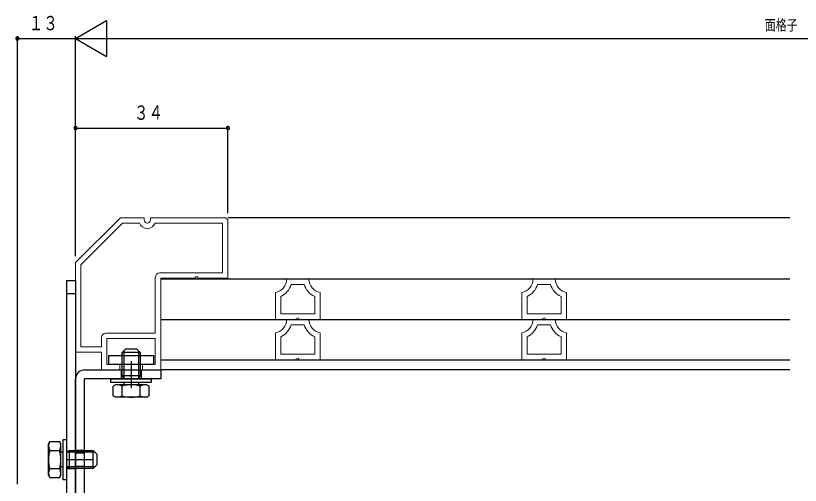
# Model space of a CAD drawing. Units: millimetres, scale not verified. Extents: x -495 to 495, y -800 to 802.
# Drawn here: x -174.4 to 0.8, y -439 to -334.2 of the extents above; entities that cross this region are included whole.
import ezdxf
from ezdxf.enums import TextEntityAlignment as Align

# ---------------------------------------------------------------- set-up
doc = ezdxf.new("R2010")
doc.units = ezdxf.units.MM
doc.header["$LTSCALE"] = 4
doc.layers.add('0-2_YKK_11', color=9, linetype='Continuous', lineweight=18)
for name, color, linetype in [('0-3_YKK_12', 2, 'Continuous'), ('0-4_YKK_13', 4, 'Continuous'), ('0-6_YKK_D', 6, 'Continuous')]:
    doc.layers.add(name, color=color, linetype=linetype)
doc.styles.add('ＭＳ ゴシック', font='')
doc.styles.get('ＭＳ ゴシック').set_extended_font_data('MS Gothic')

msp = doc.modelspace()

# ---------------------------------------------------------------- linework, layer by layer
at = {"layer": '0-2_YKK_11', "color": 7}
for p, q in [((-161.006, -389.279), (-151.006, -379.279)), ((-151.006, -379.279), (-145.706, -379.279)), ((-145.706, -379.279), (-145.706, -379.779)), ((-144.306, -379.279), (-127.506, -379.279)), ((-144.306, -379.779), (-144.306, -379.279)), ((-127.506, -379.279), (-127.006, -379.779)), ((-127.006, -379.779), (-127.006, -392.779)), ((-150.509, -380.479), (-159.806, -389.776)), ((-146.772, -380.479), (-150.509, -380.479)), ((-128.206, -380.479), (-143.239, -380.479)), ((-128.206, -391.579), (-128.206, -380.479)), ((-161.006, -409.279), (-161.006, -389.279)), ((-159.806, -389.776), (-159.806, -408.079)), ((-142.206, -391.579), (-128.206, -391.579)), ((-143.206, -405.079), (-143.206, -392.579)), ((-142.006, -392.779), (-142.006, -413.279)), ((-134.306, -392.779), (-142.006, -392.779)), ((-134.306, -392.479), (-134.306, -392.779)), ((-133.706, -392.479), (-134.306, -392.479)), ((-133.706, -392.779), (-133.706, -392.479)), ((-127.006, -392.779), (-133.706, -392.779)), ((-113.912, -392.979), (-108.912, -392.979)), ((-58.912, -392.979), (-53.912, -392.979)), ((-112.875, -394.179), (-109.95, -394.179)), ((-57.874, -394.179), (-54.949, -394.179)), ((-116.412, -401.979), (-116.412, -395.979)), ((-115.212, -400.779), (-115.212, -396.861)), ((-107.612, -396.861), (-107.612, -400.779)), ((-106.412, -395.979), (-106.412, -401.979)), ((-61.412, -401.979), (-61.412, -395.979)), ((-60.212, -400.779), (-60.212, -396.862)), ((-52.612, -396.862), (-52.612, -400.779)), ((-51.412, -395.979), (-51.412, -401.979)), ((-107.612, -400.779), (-115.212, -400.779)), ((-52.612, -400.779), (-60.212, -400.779)), ((-111.712, -401.979), (-116.412, -401.979)), ((-113.912, -401.979), (-108.912, -401.979)), ((-111.21, -401.614), (-111.77, -401.764)), ((-111.77, -401.764), (-111.712, -401.979)), ((-111.112, -401.979), (-111.21, -401.614)), ((-106.412, -401.979), (-111.112, -401.979)), ((-56.712, -401.979), (-61.412, -401.979)), ((-58.912, -401.979), (-53.912, -401.979)), ((-56.209, -401.614), (-56.769, -401.764)), ((-56.769, -401.764), (-56.712, -401.979)), ((-56.112, -401.979), (-56.209, -401.614)), ((-51.412, -401.979), (-56.112, -401.979)), ((-112.875, -403.179), (-109.95, -403.179)), ((-57.874, -403.179), (-54.949, -403.179)), ((-155.206, -408.079), (-155.206, -406.079)), ((-154.206, -405.079), (-143.206, -405.079)), ((-143.206, -406.279), (-154.006, -406.279)), ((-154.006, -406.279), (-154.006, -412.079)), ((-143.206, -412.079), (-143.206, -406.279)), ((-116.412, -410.979), (-116.412, -404.979)), ((-115.212, -409.779), (-115.212, -405.861)), ((-107.612, -405.861), (-107.612, -409.779)), ((-106.412, -404.979), (-106.412, -410.979)), ((-61.412, -410.979), (-61.412, -404.979)), ((-60.212, -409.779), (-60.212, -405.862)), ((-52.612, -405.862), (-52.612, -409.779)), ((-51.412, -404.979), (-51.412, -410.979)), ((-159.806, -408.079), (-155.206, -408.079)), ((-155.206, -409.279), (-161.006, -409.279)), ((-155.206, -413.279), (-155.206, -409.279)), ((-107.612, -409.779), (-115.212, -409.779)), ((-52.612, -409.779), (-60.212, -409.779)), ((-111.712, -410.979), (-116.412, -410.979)), ((-111.21, -410.614), (-111.77, -410.764)), ((-111.77, -410.764), (-111.712, -410.979)), ((-111.112, -410.979), (-111.21, -410.614)), ((-106.412, -410.979), (-111.112, -410.979)), ((-56.712, -410.979), (-61.412, -410.979)), ((-56.209, -410.614), (-56.769, -410.764)), ((-56.769, -410.764), (-56.712, -410.979)), ((-56.112, -410.979), (-56.209, -410.614)), ((-51.412, -410.979), (-56.112, -410.979)), ((-151.106, -413.279), (-155.206, -413.279)), ((-154.006, -412.079), (-151.106, -412.079)), ((-151.106, -412.079), (-151.106, -413.279)), ((-146.106, -412.079), (-143.206, -412.079)), ((-146.106, -413.279), (-146.106, -412.079)), ((-142.006, -413.279), (-146.106, -413.279))]:
    msp.add_line(p, q, dxfattribs=at)
for centre, radius, start, end in [((-145.006, -379.779), 0.7, 180, 0), ((-145.006, -379.779), 1.9, 201.61827, 338.38173), ((-142.206, -392.579), 1, 90, 180), ((-116.912, -393.021), 3, 279.58809, 0.80087), ((-105.912, -393.021), 3, 179.19858, 260.4118), ((-61.911, -393.021), 3, 279.58809, 0.80087), ((-50.912, -393.021), 3, 179.19858, 260.4118), ((-116.912, -393.021), 4.2, 293.87169, 343.99417), ((-105.912, -393.021), 4.2, 196.00517, 246.12829), ((-61.911, -393.021), 4.2, 293.87169, 343.99417), ((-50.912, -393.021), 4.2, 196.00517, 246.12829), ((-116.912, -402.021), 3, 279.58809, 0.80087), ((-105.912, -402.021), 3, 179.19858, 260.4118), ((-61.911, -402.021), 3, 279.58809, 0.80087), ((-50.912, -402.021), 3, 179.19858, 260.4118), ((-116.912, -402.021), 4.2, 293.87169, 343.99417), ((-105.912, -402.021), 4.2, 196.00517, 246.12829), ((-61.911, -402.021), 4.2, 293.87169, 343.99417), ((-50.912, -402.021), 4.2, 196.00517, 246.12829), ((-154.206, -406.079), 1, 90, 180)]:
    msp.add_arc(centre, radius, start, end, dxfattribs=at)
at = {"layer": '0-3_YKK_12'}
for p, q in [((-1.513, -379.279), (-127.016, -379.279)), ((-1.513, -392.979), (-142.016, -392.979)), ((-142.016, -401.979), (-1.513, -401.979)), ((-142.016, -410.979), (-1.513, -410.979)), ((-1.513, -413.279), (-142.016, -413.279))]:
    msp.add_line(p, q, dxfattribs=at)
at = {"layer": '0-4_YKK_13'}
for p, q in [((-163.006, -393.279), (-163.006, -451.279)), ((-163.006, -393.279), (-161.006, -393.279)), ((-161.006, -393.279), (-161.006, -451.279)), ((-161.006, -396.279), (-163.006, -396.279)), ((-150.606, -409.359), (-149.806, -408.559)), ((-150.606, -411.279), (-150.606, -409.359)), ((-146.606, -409.359), (-150.606, -409.359)), ((-150.226, -408.979), (-150.226, -411.279)), ((-149.806, -408.559), (-147.406, -408.559)), ((-146.606, -409.359), (-147.406, -408.559)), ((-146.986, -408.979), (-146.986, -411.279)), ((-146.606, -409.359), (-146.606, -411.279)), ((-153.606, -410.079), (-143.606, -410.079)), ((-153.606, -412.079), (-153.606, -410.079)), ((-150.606, -414.621), (-150.606, -411.279)), ((-150.226, -411.279), (-150.226, -415.279)), ((-148.606, -411.279), (-148.606, -417.279)), ((-146.986, -411.279), (-146.986, -415.279)), ((-146.606, -411.279), (-146.606, -414.621)), ((-143.606, -410.079), (-143.606, -412.079)), ((-159.006, -413.279), (-142.006, -413.279)), ((-143.606, -412.079), (-153.606, -412.079)), ((-150.856, -413.279), (-150.856, -415.279)), ((-146.356, -413.279), (-146.356, -415.279)), ((-142.006, -413.279), (-142.006, -415.279)), ((-150.606, -414.621), (-150.226, -415.279)), ((-146.606, -414.621), (-150.606, -414.621)), ((-146.606, -414.621), (-146.986, -415.279)), ((-161.006, -453.279), (-161.006, -415.279)), ((-159.006, -453.279), (-159.006, -415.279)), ((-142.006, -415.279), (-159.006, -415.279)), ((-153.106, -415.279), (-144.106, -415.279)), ((-153.106, -416.079), (-153.106, -415.279)), ((-144.106, -416.079), (-153.106, -416.079)), ((-152.106, -416.559), (-152.647, -416.871)), ((-152.647, -419.046), (-152.647, -416.871)), ((-145.106, -416.559), (-152.106, -416.559)), ((-150.626, -419.046), (-150.626, -416.871)), ((-150.226, -416.079), (-150.226, -416.559)), ((-146.986, -416.079), (-146.986, -416.559)), ((-146.585, -419.046), (-146.585, -416.871)), ((-145.106, -416.559), (-144.564, -416.871)), ((-144.564, -419.046), (-144.564, -416.871)), ((-144.106, -415.279), (-144.106, -416.079)), ((-152.106, -419.359), (-152.647, -419.046)), ((-145.106, -419.359), (-152.106, -419.359)), ((-145.106, -419.359), (-144.564, -419.046)), ((-163.806, -437.779), (-163.806, -428.779)), ((-163.806, -428.779), (-163.006, -428.779)), ((-163.006, -428.779), (-163.006, -437.779)), ((-167.086, -436.779), (-167.086, -429.779)), ((-164.286, -429.779), (-164.598, -429.237)), ((-164.286, -436.779), (-164.286, -429.779)), ((-166.773, -431.258), (-164.598, -431.258)), ((-163.806, -431.659), (-164.286, -431.659)), ((-162.347, -431.279), (-163.006, -431.659)), ((-156.706, -431.659), (-163.006, -431.659)), ((-162.347, -435.279), (-162.347, -431.279)), ((-162.347, -431.279), (-157.086, -431.279)), ((-159.006, -431.279), (-161.006, -431.279)), ((-161.006, -431.779), (-159.006, -431.779)), ((-157.086, -435.279), (-157.086, -431.279)), ((-157.086, -431.279), (-156.286, -432.079)), ((-156.286, -432.079), (-156.286, -434.479)), ((-163.006, -433.279), (-157.006, -433.279)), ((-166.773, -435.299), (-164.598, -435.299)), ((-163.806, -434.899), (-164.286, -434.899)), ((-156.706, -434.899), (-163.006, -434.899)), ((-162.347, -435.279), (-163.006, -434.899)), ((-163.006, -435.279), (-161.006, -435.279)), ((-157.086, -435.279), (-162.347, -435.279)), ((-161.006, -434.779), (-159.006, -434.779)), ((-159.006, -435.279), (-161.006, -435.279)), ((-157.086, -435.279), (-156.286, -434.479)), ((-167.086, -436.779), (-166.773, -437.32)), ((-166.773, -437.32), (-164.598, -437.32)), ((-164.286, -436.779), (-164.598, -437.32)), ((-163.006, -437.779), (-163.806, -437.779))]:
    msp.add_line(p, q, dxfattribs=at)
msp.add_lwpolyline([(-167.086, -429.779), (-166.773, -429.237), (-164.598, -429.237)], dxfattribs=at)
for centre, radius, start, end in [((-159.006, -415.279), 2, 90, 180), ((-151.637, -418.348), 1.789, 55.61575, 124.38425), ((-148.606, -423.246), 6.687, 72.41205, 107.58795), ((-145.574, -418.348), 1.789, 55.61575, 124.38425), ((-151.637, -417.57), 1.789, 235.61575, 304.38425), ((-148.606, -412.671), 6.687, 252.41205, 287.58795), ((-145.574, -417.57), 1.789, 235.61575, 304.38425), ((-165.296, -430.248), 1.789, 145.61575, 214.38425), ((-166.075, -430.248), 1.789, 325.61575, 34.38425), ((-160.398, -433.279), 6.687, 162.41205, 197.58795), ((-170.973, -433.279), 6.687, 342.41205, 17.58795), ((-165.296, -436.31), 1.789, 145.61575, 214.38425), ((-166.075, -436.31), 1.789, 325.61575, 34.38425)]:
    msp.add_arc(centre, radius, start, end, dxfattribs=at)
at = {"layer": '0-6_YKK_D'}
for p, q in [((-161.006, -339.279), (-154.077, -335.279)), ((-154.077, -335.279), (-154.077, -343.279)), ((-174.006, -438.779), (-174.006, -338.779)), ((-174.006, -339.279), (-161.006, -339.279)), ((-161.006, -387.903), (-161.006, -338.779)), ((-161.006, -339.279), (161, -339.279)), ((-161.006, -339.279), (-154.077, -343.279)), ((-127.006, -378.279), (-127.006, -358.779)), ((-161.006, -359.279), (-127.006, -359.279))]:
    msp.add_line(p, q, dxfattribs=at)
for centre, start, end in [((-174.006, -339.279), 0, 180), ((-174.006, -339.279), 180, 0), ((-161.006, -359.279), 0, 180), ((-127.006, -359.279), 0, 180), ((-161.006, -359.279), 180, 0), ((-127.006, -359.279), 180, 0)]:
    msp.add_arc(centre, 0.375, start, end, dxfattribs=at)

# ---------------------------------------------------------------- texts
at = {"layer": '0-6_YKK_D', "style": 'ＭＳ ゴシック', "width": 0.75}
for s, height, p in [('１３', 3.189, (-171.487, -338.379)), ('面格子', 2.389, (-7.133, -338.179)), ('３４', 3.189, (-147.987, -358.379))]:
    msp.add_text(s, height=height, dxfattribs=at).set_placement(p, align=Align.BOTTOM_LEFT)

doc.saveas('drawing.dxf')
